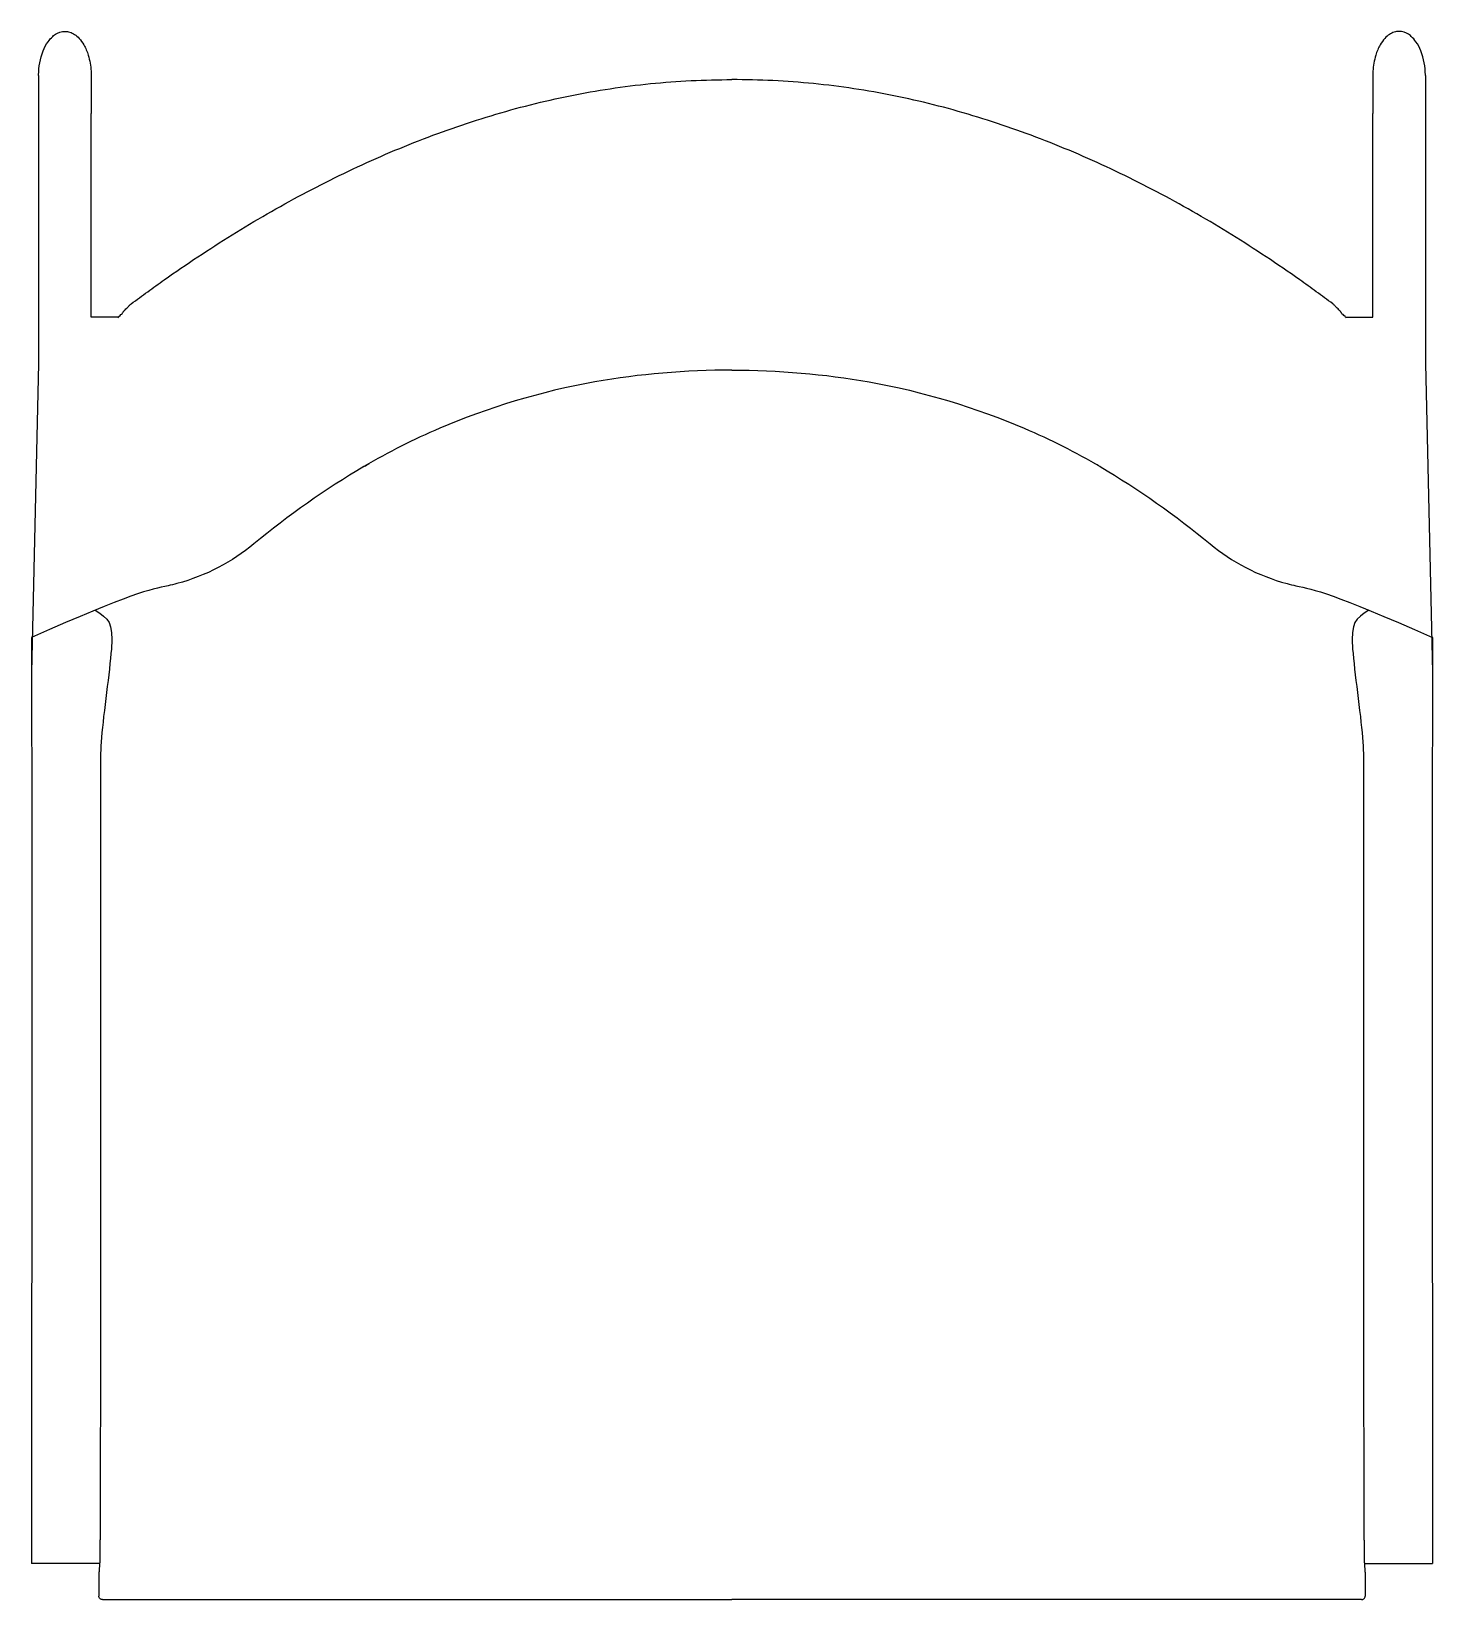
# Model space of a CAD drawing. Extents: x -10 to 10, y -9.2 to 13.2.
import ezdxf

# ---------------------------------------------------------------- set-up
doc = ezdxf.new("R2010")
doc.units = 0
doc.layers.add('Chair', color=7, linetype='Continuous')

msp = doc.modelspace()

# ---------------------------------------------------------------- linework, layer by layer
at = {"layer": 'Chair'}
for p, q in [((-9.9, 12.597), (-9.9, 12.056)), ((-9.15, 12.597), (-9.15, 12.056)), ((9.15, 12.597), (9.15, 12.056)), ((9.9, 12.597), (9.9, 12.056)), ((-9.9, 12.056), (-9.9, 8.486)), ((-9.15, 9.146), (-9.15, 12.056)), ((9.15, 9.146), (9.15, 12.056)), ((9.9, 12.056), (9.9, 8.486)), ((-8.76, 9.146), (-9.15, 9.146)), ((8.76, 9.146), (9.15, 9.146)), ((-9.9, 8.486), (-10.001, 4.074)), ((9.9, 8.486), (10.001, 4.074)), ((-9.029, -8.652), (-10.004, -8.652)), ((9.029, -8.652), (10.004, -8.652)), ((-9.04, -8.794), (-9.04, -9.118)), ((9.04, -8.794), (9.04, -9.118))]:
    msp.add_line(p, q, dxfattribs=at)
for points, knots in [([(-9.9, 12.608), (-9.899, 12.723), (-9.879, 12.841), (-9.818, 12.994), (-9.795, 13.039), (-9.747, 13.107), (-9.725, 13.133), (-9.682, 13.171), (-9.663, 13.185), (-9.628, 13.204), (-9.612, 13.211), (-9.573, 13.224), (-9.549, 13.228), (-9.525, 13.228)], [0, 0, 0, 0, 0.3461088, 0.3461088, 0.4953993, 0.4953993, 0.5964543, 0.5964543, 0.6660791, 0.6660791, 0.7175981, 0.7175981, 0.7894279, 0.7894279, 0.7894279, 0.7894279]), ([(-9.525, 13.228), (-9.501, 13.228), (-9.477, 13.224), (-9.431, 13.209), (-9.409, 13.198), (-9.364, 13.169), (-9.342, 13.15), (-9.297, 13.1), (-9.274, 13.069), (-9.228, 12.989), (-9.208, 12.939), (-9.169, 12.813), (-9.156, 12.736), (-9.151, 12.642), (-9.15, 12.625), (-9.15, 12.608)], [0, 0, 0, 0, 0.0713926, 0.0713926, 0.1446952, 0.1446952, 0.231483, 0.231483, 0.3459909, 0.3459909, 0.50773, 0.50773, 0.7394975, 0.7394975, 0.7905628, 0.7905628, 0.7905628, 0.7905628]), ([(9.525, 13.228), (9.501, 13.228), (9.477, 13.224), (9.431, 13.209), (9.409, 13.198), (9.364, 13.169), (9.342, 13.15), (9.297, 13.1), (9.274, 13.069), (9.228, 12.989), (9.208, 12.939), (9.169, 12.813), (9.156, 12.736), (9.151, 12.642), (9.15, 12.625), (9.15, 12.608)], [0, 0, 0, 0, 0.0713926, 0.0713926, 0.1446952, 0.1446952, 0.231483, 0.231483, 0.3459909, 0.3459909, 0.50773, 0.50773, 0.7394975, 0.7394975, 0.7905628, 0.7905628, 0.7905628, 0.7905628]), ([(9.9, 12.608), (9.899, 12.723), (9.879, 12.841), (9.818, 12.994), (9.795, 13.039), (9.747, 13.107), (9.725, 13.133), (9.682, 13.171), (9.663, 13.185), (9.628, 13.204), (9.612, 13.211), (9.573, 13.224), (9.549, 13.228), (9.525, 13.228)], [0, 0, 0, 0, 0.3461088, 0.3461088, 0.4953993, 0.4953993, 0.5964543, 0.5964543, 0.6660791, 0.6660791, 0.7175981, 0.7175981, 0.7894279, 0.7894279, 0.7894279, 0.7894279]), ([(-8.578, 9.338), (-8.539, 9.367), (-8.5, 9.396), (-8.422, 9.453), (-8.382, 9.482), (-8.265, 9.567), (-8.186, 9.624), (-7.948, 9.792), (-7.788, 9.901), (-7.303, 10.223), (-6.974, 10.427), (-6.302, 10.815), (-5.959, 10.997), (-5.259, 11.339), (-4.904, 11.496), (-4.181, 11.783), (-3.814, 11.911), (-3.067, 12.137), (-2.69, 12.232), (-1.932, 12.385), (-1.549, 12.443), (-0.779, 12.52), (-0.391, 12.539), (0, 12.539)], [0, 0, 0, 0, 0.0037188, 0.0037188, 0.0074377, 0.0074377, 0.0148754, 0.0148754, 0.0297508, 0.0297508, 0.0595016, 0.0595016, 0.0892524, 0.0892524, 0.1190032, 0.1190032, 0.148754, 0.148754, 0.1785048, 0.1785048, 0.2082556, 0.2082556, 0.2380064, 0.2380064, 0.2380064, 0.2380064]), ([(8.578, 9.338), (8.539, 9.367), (8.5, 9.396), (8.422, 9.453), (8.382, 9.482), (8.265, 9.567), (8.186, 9.624), (7.948, 9.792), (7.788, 9.901), (7.303, 10.223), (6.974, 10.427), (6.302, 10.815), (5.959, 10.997), (5.259, 11.339), (4.904, 11.496), (4.181, 11.783), (3.814, 11.911), (3.067, 12.137), (2.69, 12.232), (1.932, 12.385), (1.549, 12.443), (0.779, 12.52), (0.391, 12.539), (0, 12.539)], [0, 0, 0, 0, 0.0037188, 0.0037188, 0.0074377, 0.0074377, 0.0148754, 0.0148754, 0.0297508, 0.0297508, 0.0595016, 0.0595016, 0.0892524, 0.0892524, 0.1190032, 0.1190032, 0.148754, 0.148754, 0.1785048, 0.1785048, 0.2082556, 0.2082556, 0.2380064, 0.2380064, 0.2380064, 0.2380064]), ([(-8.689, 9.226), (-8.688, 9.228), (-8.687, 9.229), (-8.686, 9.231), (-8.685, 9.232), (-8.683, 9.234), (-8.682, 9.235), (-8.68, 9.238), (-8.678, 9.24), (-8.676, 9.243)], [0, 0, 0, 0, 0.0001594609, 0.0001594609, 0.0001594609, 0.0003189071, 0.0003189071, 0.0003189071, 0.0005728416, 0.0005728416, 0.0005728416, 0.0005728416]), ([(-8.676, 9.243), (-8.669, 9.25), (-8.661, 9.257), (-8.645, 9.271), (-8.637, 9.277), (-8.63, 9.284)], [0, 0, 0, 0, 0.000793834, 0.000793834, 0.001587668, 0.001587668, 0.001587668, 0.001587668]), ([(-8.63, 9.284), (-8.628, 9.287), (-8.626, 9.289), (-8.623, 9.294), (-8.621, 9.297), (-8.615, 9.304), (-8.611, 9.308), (-8.598, 9.322), (-8.588, 9.33), (-8.578, 9.338)], [0, 0, 0, 0, 0.000242041, 0.000242041, 0.000484081, 0.000484081, 0.000968162, 0.000968162, 0.001936324, 0.001936324, 0.001936324, 0.001936324]), ([(8.63, 9.284), (8.628, 9.287), (8.626, 9.289), (8.623, 9.294), (8.621, 9.297), (8.615, 9.304), (8.611, 9.308), (8.598, 9.322), (8.588, 9.33), (8.578, 9.338)], [0, 0, 0, 0, 0.000242041, 0.000242041, 0.000484081, 0.000484081, 0.000968162, 0.000968162, 0.001936324, 0.001936324, 0.001936324, 0.001936324]), ([(8.676, 9.243), (8.669, 9.25), (8.661, 9.257), (8.645, 9.271), (8.637, 9.277), (8.63, 9.284)], [0, 0, 0, 0, 0.000793834, 0.000793834, 0.001587668, 0.001587668, 0.001587668, 0.001587668]), ([(8.689, 9.226), (8.688, 9.228), (8.687, 9.229), (8.686, 9.231), (8.685, 9.232), (8.683, 9.234), (8.682, 9.235), (8.68, 9.238), (8.678, 9.24), (8.676, 9.243)], [0, 0, 0, 0, 0.0001594609, 0.0001594609, 0.0001594609, 0.0003189071, 0.0003189071, 0.0003189071, 0.0005728416, 0.0005728416, 0.0005728416, 0.0005728416]), ([(0, 8.39), (-0.659, 8.39), (-1.319, 8.336), (-2.726, 8.085), (-3.49, 7.853), (-4.55, 7.399), (-4.905, 7.219), (-5.255, 7.013)], [0, 0, 0, 0, 1.976402, 1.976402, 4.350739, 4.350739, 5.66351, 5.66351, 5.66351, 5.66351]), ([(0, 8.39), (0.659, 8.39), (1.319, 8.336), (2.726, 8.085), (3.49, 7.853), (4.55, 7.399), (4.905, 7.219), (5.255, 7.013)], [0, 0, 0, 0, 1.976402, 1.976402, 4.350739, 4.350739, 5.66351, 5.66351, 5.66351, 5.66351]), ([(-6.827, 5.908), (-7.133, 5.656), (-7.512, 5.451), (-7.967, 5.331), (-8.009, 5.321), (-8.052, 5.312)], [0, 0, 0, 0, 1.535112, 1.535112, 1.690898, 1.690898, 1.690898, 1.690898]), ([(6.827, 5.908), (7.133, 5.656), (7.512, 5.451), (7.967, 5.331), (8.009, 5.321), (8.052, 5.312)], [0, 0, 0, 0, 1.535112, 1.535112, 1.690898, 1.690898, 1.690898, 1.690898]), ([(-9.092, 4.964), (-8.903, 4.828), (-8.777, 4.797), (-9.018, 3.208), (-9.017, 2.789), (-9.017, 2.579), (-9.017, 2.473), (-9.017, 2.421), (-9.017, 2.394), (-9.017, 2.381), (-9.017, 2.374), (-9.017, 2.371), (-9.017, 2.37), (-9.017, 2.369), (-9.017, 2.368), (-9.017, 2.154), (-9.017, 1.836), (-9.017, 1.466), (-9.017, 1.281), (-9.017, 1.189), (-9.016, 1.143), (-9.016, 1.12), (-9.016, 1.108), (-9.016, 1.102), (-9.016, 1.1), (-9.016, 1.098), (-9.016, 1.097), (-9.016, 0.906), (-9.016, 0.618), (-9.016, 0.28), (-9.016, 0.111), (-9.016, 0.026), (-9.016, -0.017), (-9.016, -0.038), (-9.016, -0.048), (-9.016, -0.054), (-9.016, -0.056), (-9.016, -0.058), (-9.016, -0.058), (-9.016, -0.411), (-9.016, -0.931), (-9.016, -1.523), (-9.016, -1.815), (-9.016, -1.96), (-9.016, -2.032), (-9.016, -2.068), (-9.016, -2.086), (-9.016, -2.095), (-9.016, -2.1), (-9.016, -2.102), (-9.016, -2.103), (-9.016, -2.103), (-9.016, -2.257), (-9.016, -2.485), (-9.016, -2.747), (-9.016, -2.878), (-9.016, -2.942), (-9.016, -2.975), (-9.016, -2.991), (-9.016, -2.999), (-9.016, -3.002), (-9.016, -3.005), (-9.016, -3.006), (-9.016, -3.145), (-9.016, -3.352), (-9.016, -3.596), (-9.017, -3.718), (-9.017, -3.779), (-9.017, -3.809), (-9.017, -3.825), (-9.017, -3.831), (-9.017, -3.836), (-9.017, -3.838), (-9.017, -4.112), (-9.017, -4.502), (-9.017, -4.923), (-9.017, -5.124), (-9.018, -5.223), (-9.018, -5.272), (-9.018, -5.297), (-9.018, -5.309), (-9.018, -5.315), (-9.018, -5.317), (-9.018, -5.319), (-9.018, -5.32), (-9.018, -5.554), (-9.018, -5.774), (-9.018, -6.031), (-9.019, -6.081), (-9.019, -6.182), (-9.019, -6.332), (-9.019, -6.529), (-9.019, -6.681), (-9.02, -6.735), (-9.02, -6.747), (-9.02, -6.753), (-9.02, -6.771), (-9.02, -6.806), (-9.02, -6.935), (-9.02, -7.23), (-9.021, -7.481), (-9.021, -7.639)], [0.1489628, 0.1489628, 0.1489628, 0.1489628, 0.1875, 0.21875, 0.234375, 0.2421875, 0.2460937, 0.2480469, 0.2490234, 0.2495117, 0.2497559, 0.2498779, 0.249939, 0.249939, 0.25, 0.25, 0.28125, 0.296875, 0.3046875, 0.3085937, 0.3105469, 0.3115234, 0.3120117, 0.3122559, 0.3123779, 0.3123779, 0.3125, 0.3125, 0.34375, 0.359375, 0.3671875, 0.3710937, 0.3730469, 0.3740234, 0.3745117, 0.3747559, 0.3748779, 0.3748779, 0.375, 0.375, 0.4375, 0.46875, 0.484375, 0.4921875, 0.4960938, 0.4980469, 0.4990234, 0.4995117, 0.4997559, 0.4998779, 0.4998779, 0.5, 0.5, 0.53125, 0.546875, 0.5546875, 0.5585938, 0.5605469, 0.5615234, 0.5620117, 0.5622559, 0.5622559, 0.5625, 0.5625, 0.59375, 0.609375, 0.6171875, 0.6210938, 0.6230469, 0.6240234, 0.6245117, 0.6245117, 0.625, 0.625, 0.6875, 0.71875, 0.734375, 0.7421875, 0.7460938, 0.7480469, 0.7490234, 0.7495117, 0.7497559, 0.7497559, 0.75, 0.75, 0.8125, 0.8125, 0.828125, 0.828125, 0.84375, 0.875, 0.890625, 0.8925781, 0.8925781, 0.8945313, 0.8945313, 0.8984375, 0.90625, 0.9375, 1, 1, 1, 1]), ([(9.092, 4.964), (8.903, 4.828), (8.777, 4.797), (9.018, 3.208), (9.017, 2.789), (9.017, 2.579), (9.017, 2.473), (9.017, 2.421), (9.017, 2.394), (9.017, 2.381), (9.017, 2.374), (9.017, 2.371), (9.017, 2.37), (9.017, 2.369), (9.017, 2.368), (9.017, 2.154), (9.017, 1.836), (9.017, 1.466), (9.017, 1.281), (9.016, 1.189), (9.016, 1.143), (9.016, 1.12), (9.016, 1.108), (9.016, 1.102), (9.016, 1.1), (9.016, 1.098), (9.016, 1.097), (9.016, 0.906), (9.016, 0.618), (9.016, 0.28), (9.016, 0.111), (9.016, 0.026), (9.016, -0.017), (9.016, -0.038), (9.016, -0.048), (9.016, -0.054), (9.016, -0.056), (9.016, -0.058), (9.016, -0.058), (9.016, -0.411), (9.016, -0.931), (9.016, -1.523), (9.016, -1.815), (9.016, -1.96), (9.016, -2.032), (9.016, -2.068), (9.016, -2.086), (9.016, -2.095), (9.016, -2.1), (9.016, -2.102), (9.016, -2.103), (9.016, -2.103), (9.016, -2.257), (9.016, -2.485), (9.016, -2.747), (9.016, -2.878), (9.016, -2.942), (9.016, -2.975), (9.016, -2.991), (9.016, -2.999), (9.016, -3.002), (9.016, -3.005), (9.016, -3.006), (9.016, -3.145), (9.016, -3.352), (9.016, -3.596), (9.016, -3.718), (9.017, -3.779), (9.017, -3.809), (9.017, -3.825), (9.017, -3.831), (9.017, -3.836), (9.017, -3.838), (9.017, -4.112), (9.017, -4.502), (9.017, -4.923), (9.017, -5.124), (9.018, -5.223), (9.018, -5.272), (9.018, -5.297), (9.018, -5.309), (9.018, -5.315), (9.018, -5.317), (9.018, -5.319), (9.018, -5.32), (9.018, -5.554), (9.018, -5.774), (9.018, -6.031), (9.019, -6.081), (9.019, -6.182), (9.019, -6.332), (9.019, -6.529), (9.019, -6.681), (9.02, -6.735), (9.02, -6.747), (9.02, -6.753), (9.02, -6.771), (9.02, -6.806), (9.02, -6.935), (9.02, -7.23), (9.021, -7.481), (9.021, -7.639)], [0.1489628, 0.1489628, 0.1489628, 0.1489628, 0.1875, 0.21875, 0.234375, 0.2421875, 0.2460937, 0.2480469, 0.2490234, 0.2495117, 0.2497559, 0.2498779, 0.249939, 0.249939, 0.25, 0.25, 0.28125, 0.296875, 0.3046875, 0.3085937, 0.3105469, 0.3115234, 0.3120117, 0.3122559, 0.3123779, 0.3123779, 0.3125, 0.3125, 0.34375, 0.359375, 0.3671875, 0.3710937, 0.3730469, 0.3740234, 0.3745117, 0.3747559, 0.3748779, 0.3748779, 0.375, 0.375, 0.4375, 0.46875, 0.484375, 0.4921875, 0.4960938, 0.4980469, 0.4990234, 0.4995117, 0.4997559, 0.4998779, 0.4998779, 0.5, 0.5, 0.53125, 0.546875, 0.5546875, 0.5585938, 0.5605469, 0.5615234, 0.5620117, 0.5622559, 0.5622559, 0.5625, 0.5625, 0.59375, 0.609375, 0.6171875, 0.6210938, 0.6230469, 0.6240234, 0.6245117, 0.6245117, 0.625, 0.625, 0.6875, 0.71875, 0.734375, 0.7421875, 0.7460938, 0.7480469, 0.7490234, 0.7495117, 0.7497559, 0.7497559, 0.75, 0.75, 0.8125, 0.8125, 0.828125, 0.828125, 0.84375, 0.875, 0.890625, 0.8925781, 0.8925781, 0.8945313, 0.8945313, 0.8984375, 0.90625, 0.9375, 1, 1, 1, 1]), ([(-10, 4.573), (-10.001, 4.552), (-10.002, 4.531), (-10.004, 4.373), (-10.002, 4.235), (-10.001, 3.923), (-10, 3.749), (-10, 3.574)], [1.632872, 1.632872, 1.632872, 1.632872, 1.697333, 1.697333, 2.118851, 2.118851, 2.650717, 2.650717, 2.650717, 2.650717]), ([(10, 4.573), (10.001, 4.552), (10.002, 4.531), (10.004, 4.373), (10.002, 4.235), (10.001, 3.923), (10, 3.749), (10, 3.574)], [1.632872, 1.632872, 1.632872, 1.632872, 1.697333, 1.697333, 2.118851, 2.118851, 2.650717, 2.650717, 2.650717, 2.650717]), ([(-9.999, 2.654), (-9.999, 2.114), (-9.999, 1.576), (-9.999, 0.62), (-9.999, 0.202), (-9.998, -0.319), (-9.998, -0.475), (-9.998, -0.644), (-9.998, -0.715), (-9.998, -0.735), (-9.998, -0.744), (-9.998, -0.747), (-9.998, -0.754), (-9.998, -0.785), (-9.998, -1.033), (-9.998, -1.277), (-9.999, -2.217), (-9.999, -2.933), (-9.999, -3.641)], [0.0905153, 0.0905153, 0.0905153, 0.0905153, 0.25, 0.25, 0.375, 0.375, 0.40625, 0.421875, 0.4257813, 0.4277344, 0.4277344, 0.4287109, 0.4287109, 0.4296875, 0.4375, 0.5, 0.5, 0.7087912, 0.7087912, 0.7087912, 0.7087912]), ([(9.999, 2.654), (9.999, 2.114), (9.999, 1.576), (9.999, 0.62), (9.999, 0.202), (9.998, -0.319), (9.998, -0.475), (9.998, -0.644), (9.998, -0.715), (9.998, -0.735), (9.998, -0.744), (9.998, -0.747), (9.998, -0.754), (9.998, -0.785), (9.998, -1.033), (9.998, -1.277), (9.999, -2.217), (9.999, -2.933), (9.999, -3.641)], [0.0905153, 0.0905153, 0.0905153, 0.0905153, 0.25, 0.25, 0.375, 0.375, 0.40625, 0.421875, 0.4257813, 0.4277344, 0.4277344, 0.4287109, 0.4287109, 0.4296875, 0.4375, 0.5, 0.5, 0.7087912, 0.7087912, 0.7087912, 0.7087912]), ([(-9.999, -3.641), (-10, -4.615), (-10, -5.589), (-10.002, -6.559), (-10.002, -6.56), (-10.002, -6.561), (-10.002, -6.561), (-10.002, -7.258), (-10.003, -7.955), (-10.004, -8.652)], [0, 0, 0, 0, 2.919708, 2.919708, 2.919708, 2.922083, 2.922083, 2.922083, 5.018928, 5.018928, 5.018928, 5.018928]), ([(9.999, -3.641), (10, -4.615), (10, -5.589), (10.002, -6.559), (10.002, -6.56), (10.002, -6.561), (10.002, -6.561), (10.002, -7.258), (10.003, -7.955), (10.004, -8.652)], [0, 0, 0, 0, 2.919708, 2.919708, 2.919708, 2.922083, 2.922083, 2.922083, 5.018928, 5.018928, 5.018928, 5.018928]), ([(-9.021, -7.639), (-9.022, -7.672), (-9.022, -7.718), (-9.022, -7.762), (-9.022, -7.79), (-9.022, -7.804), (-9.022, -7.846), (-9.022, -7.886), (-9.022, -7.931), (-9.023, -7.953), (-9.023, -7.964), (-9.023, -7.969), (-9.023, -7.972), (-9.023, -7.974), (-9.023, -8.023), (-9.023, -8.09), (-9.024, -8.163), (-9.024, -8.197), (-9.024, -8.214), (-9.024, -8.222), (-9.024, -8.225), (-9.024, -8.228), (-9.024, -8.229), (-9.024, -8.248), (-9.024, -8.273), (-9.024, -8.303), (-9.024, -8.317), (-9.025, -8.324), (-9.025, -8.327), (-9.025, -8.329), (-9.025, -8.331), (-9.025, -8.347), (-9.025, -8.369), (-9.025, -8.39), (-9.025, -8.404), (-9.025, -8.411), (-9.025, -8.432), (-9.025, -8.451), (-9.026, -8.471), (-9.026, -8.481), (-9.026, -8.486), (-9.026, -8.488), (-9.026, -8.489), (-9.026, -8.49), (-9.026, -8.49), (-9.026, -8.496), (-9.026, -8.505), (-9.026, -8.513), (-9.026, -8.518), (-9.026, -8.519), (-9.026, -8.52), (-9.026, -8.521), (-9.026, -8.527), (-9.026, -8.534), (-9.026, -8.541), (-9.026, -8.545), (-9.026, -8.548), (-9.027, -8.558), (-9.027, -8.571), (-9.027, -8.582), (-9.027, -8.59), (-9.027, -8.593), (-9.028, -8.604), (-9.028, -8.614), (-9.028, -8.625), (-9.028, -8.629), (-9.028, -8.632), (-9.028, -8.633), (-9.028, -8.633), (-9.028, -8.634), (-9.028, -8.637), (-9.029, -8.641), (-9.029, -8.645), (-9.029, -8.646), (-9.029, -8.647), (-9.029, -8.648), (-9.029, -8.65), (-9.029, -8.653), (-9.029, -8.656), (-9.03, -8.658), (-9.03, -8.659), (-9.03, -8.659), (-9.03, -8.659), (-9.03, -8.659), (-9.03, -8.659), (-9.03, -8.661), (-9.03, -8.663), (-9.03, -8.666), (-9.03, -8.667), (-9.03, -8.668), (-9.03, -8.668), (-9.03, -8.669), (-9.03, -8.669), (-9.03, -8.669), (-9.031, -8.671), (-9.031, -8.672), (-9.031, -8.673), (-9.031, -8.673), (-9.031, -8.673), (-9.031, -8.673), (-9.031, -8.673), (-9.031, -8.674), (-9.031, -8.675), (-9.031, -8.676), (-9.031, -8.677), (-9.031, -8.678), (-9.031, -8.678), (-9.031, -8.678), (-9.031, -8.678), (-9.031, -8.678), (-9.031, -8.678), (-9.031, -8.678), (-9.031, -8.68), (-9.032, -8.683), (-9.032, -8.686), (-9.032, -8.687), (-9.032, -8.688), (-9.032, -8.688), (-9.032, -8.688), (-9.032, -8.688), (-9.032, -8.688), (-9.032, -8.688), (-9.032, -8.69), (-9.032, -8.692), (-9.033, -8.695), (-9.033, -8.697), (-9.033, -8.698), (-9.033, -8.699), (-9.033, -8.699), (-9.033, -8.699), (-9.033, -8.703), (-9.034, -8.71), (-9.034, -8.716), (-9.035, -8.72), (-9.035, -8.721), (-9.035, -8.722), (-9.035, -8.722), (-9.035, -8.723), (-9.035, -8.723), (-9.035, -8.723), (-9.036, -8.74), (-9.038, -8.759), (-9.039, -8.779)], [0, 0, 0, 0, 0.03125, 0.046875, 0.046875, 0.0625, 0.0625, 0.09375, 0.109375, 0.117187, 0.121094, 0.123047, 0.123047, 0.125, 0.125, 0.1875, 0.21875, 0.234375, 0.242187, 0.246094, 0.248047, 0.248047, 0.25, 0.25, 0.28125, 0.296875, 0.304687, 0.308594, 0.310547, 0.310547, 0.3125, 0.3125, 0.34375, 0.359375, 0.359375, 0.375, 0.375, 0.40625, 0.421875, 0.429687, 0.433594, 0.435547, 0.436523, 0.436523, 0.4375, 0.4375, 0.453125, 0.460937, 0.464844, 0.466797, 0.466797, 0.46875, 0.46875, 0.484375, 0.492187, 0.492187, 0.5, 0.5, 0.53125, 0.546875, 0.546875, 0.5625, 0.5625, 0.59375, 0.609375, 0.617187, 0.621094, 0.623047, 0.623047, 0.625, 0.625, 0.640625, 0.648437, 0.652344, 0.652344, 0.65625, 0.65625, 0.671875, 0.679687, 0.683594, 0.685547, 0.686523, 0.687012, 0.687012, 0.6875, 0.6875, 0.703125, 0.710937, 0.714844, 0.716797, 0.717773, 0.717773, 0.71875, 0.71875, 0.726562, 0.730469, 0.732422, 0.733398, 0.733887, 0.733887, 0.734375, 0.734375, 0.742187, 0.746094, 0.748047, 0.749023, 0.749512, 0.749756, 0.749878, 0.749878, 0.75, 0.75, 0.765625, 0.773437, 0.777344, 0.779297, 0.780273, 0.780762, 0.781006, 0.781128, 0.781128, 0.78125, 0.78125, 0.796875, 0.804687, 0.808594, 0.810547, 0.811523, 0.811523, 0.8125, 0.8125, 0.84375, 0.859375, 0.867187, 0.871094, 0.873047, 0.874023, 0.874512, 0.874512, 0.875, 0.875, 1, 1, 1, 1]), ([(9.021, -7.639), (9.022, -7.672), (9.022, -7.718), (9.022, -7.762), (9.022, -7.79), (9.022, -7.804), (9.022, -7.846), (9.022, -7.886), (9.022, -7.931), (9.023, -7.953), (9.023, -7.964), (9.023, -7.969), (9.023, -7.972), (9.023, -7.974), (9.023, -8.023), (9.023, -8.09), (9.024, -8.163), (9.024, -8.197), (9.024, -8.214), (9.024, -8.222), (9.024, -8.225), (9.024, -8.228), (9.024, -8.229), (9.024, -8.248), (9.024, -8.273), (9.024, -8.303), (9.024, -8.317), (9.025, -8.324), (9.025, -8.327), (9.025, -8.329), (9.025, -8.331), (9.025, -8.347), (9.025, -8.369), (9.025, -8.39), (9.025, -8.404), (9.025, -8.411), (9.025, -8.432), (9.025, -8.451), (9.026, -8.471), (9.026, -8.481), (9.026, -8.486), (9.026, -8.488), (9.026, -8.489), (9.026, -8.49), (9.026, -8.49), (9.026, -8.496), (9.026, -8.505), (9.026, -8.513), (9.026, -8.518), (9.026, -8.519), (9.026, -8.52), (9.026, -8.521), (9.026, -8.527), (9.026, -8.534), (9.026, -8.541), (9.026, -8.545), (9.026, -8.548), (9.027, -8.558), (9.027, -8.571), (9.027, -8.582), (9.027, -8.59), (9.027, -8.593), (9.028, -8.604), (9.028, -8.614), (9.028, -8.625), (9.028, -8.629), (9.028, -8.632), (9.028, -8.633), (9.028, -8.633), (9.028, -8.634), (9.028, -8.637), (9.029, -8.641), (9.029, -8.645), (9.029, -8.646), (9.029, -8.647), (9.029, -8.648), (9.029, -8.65), (9.029, -8.653), (9.029, -8.656), (9.03, -8.658), (9.03, -8.659), (9.03, -8.659), (9.03, -8.659), (9.03, -8.659), (9.03, -8.659), (9.03, -8.661), (9.03, -8.663), (9.03, -8.666), (9.03, -8.667), (9.03, -8.668), (9.03, -8.668), (9.03, -8.669), (9.03, -8.669), (9.03, -8.669), (9.031, -8.671), (9.031, -8.672), (9.031, -8.673), (9.031, -8.673), (9.031, -8.673), (9.031, -8.673), (9.031, -8.673), (9.031, -8.674), (9.031, -8.675), (9.031, -8.676), (9.031, -8.677), (9.031, -8.678), (9.031, -8.678), (9.031, -8.678), (9.031, -8.678), (9.031, -8.678), (9.031, -8.678), (9.031, -8.678), (9.031, -8.68), (9.032, -8.683), (9.032, -8.686), (9.032, -8.687), (9.032, -8.688), (9.032, -8.688), (9.032, -8.688), (9.032, -8.688), (9.032, -8.688), (9.032, -8.688), (9.032, -8.69), (9.032, -8.692), (9.033, -8.695), (9.033, -8.697), (9.033, -8.698), (9.033, -8.699), (9.033, -8.699), (9.033, -8.699), (9.033, -8.703), (9.034, -8.71), (9.034, -8.716), (9.035, -8.72), (9.035, -8.721), (9.035, -8.722), (9.035, -8.722), (9.035, -8.723), (9.035, -8.723), (9.035, -8.723), (9.036, -8.74), (9.038, -8.759), (9.039, -8.779)], [0, 0, 0, 0, 0.03125, 0.046875, 0.046875, 0.0625, 0.0625, 0.09375, 0.109375, 0.117187, 0.121094, 0.123047, 0.123047, 0.125, 0.125, 0.1875, 0.21875, 0.234375, 0.242187, 0.246094, 0.248047, 0.248047, 0.25, 0.25, 0.28125, 0.296875, 0.304687, 0.308594, 0.310547, 0.310547, 0.3125, 0.3125, 0.34375, 0.359375, 0.359375, 0.375, 0.375, 0.40625, 0.421875, 0.429687, 0.433594, 0.435547, 0.436523, 0.436523, 0.4375, 0.4375, 0.453125, 0.460937, 0.464844, 0.466797, 0.466797, 0.46875, 0.46875, 0.484375, 0.492187, 0.492187, 0.5, 0.5, 0.53125, 0.546875, 0.546875, 0.5625, 0.5625, 0.59375, 0.609375, 0.617187, 0.621094, 0.623047, 0.623047, 0.625, 0.625, 0.640625, 0.648437, 0.652344, 0.652344, 0.65625, 0.65625, 0.671875, 0.679687, 0.683594, 0.685547, 0.686523, 0.687012, 0.687012, 0.6875, 0.6875, 0.703125, 0.710937, 0.714844, 0.716797, 0.717773, 0.717773, 0.71875, 0.71875, 0.726562, 0.730469, 0.732422, 0.733398, 0.733887, 0.733887, 0.734375, 0.734375, 0.742187, 0.746094, 0.748047, 0.749023, 0.749512, 0.749756, 0.749878, 0.749878, 0.75, 0.75, 0.765625, 0.773437, 0.777344, 0.779297, 0.780273, 0.780762, 0.781006, 0.781128, 0.781128, 0.78125, 0.78125, 0.796875, 0.804687, 0.808594, 0.810547, 0.811523, 0.811523, 0.8125, 0.8125, 0.84375, 0.859375, 0.867187, 0.871094, 0.873047, 0.874023, 0.874512, 0.874512, 0.875, 0.875, 1, 1, 1, 1]), ([(-9.039, -8.779), (-9.039, -8.779), (-9.04, -8.78), (-9.04, -8.782), (-9.04, -8.783), (-9.04, -8.784), (-9.04, -8.787), (-9.04, -8.791), (-9.04, -8.794)], [0, 0, 0, 0, 0.25, 0.375, 0.375, 0.5, 0.5, 1, 1, 1, 1]), ([(9.039, -8.779), (9.039, -8.779), (9.04, -8.78), (9.04, -8.782), (9.04, -8.783), (9.04, -8.784), (9.04, -8.787), (9.04, -8.791), (9.04, -8.794)], [0, 0, 0, 0, 0.25, 0.375, 0.375, 0.5, 0.5, 1, 1, 1, 1]), ([(-8.99, -9.168), (-8.995, -9.168), (-9.001, -9.167), (-9.012, -9.163), (-9.017, -9.16), (-9.027, -9.151), (-9.032, -9.146), (-9.038, -9.133), (-9.04, -9.125), (-9.04, -9.118)], [0, 0, 0, 0, 0.25, 0.25, 0.5, 0.5, 0.75, 0.75, 1, 1, 1, 1]), ([(-8.99, -9.168), (-8.671, -9.167), (-8.419, -9.166), (-8.138, -9.166), (-8.061, -9.166), (-7.969, -9.166), (-7.943, -9.166), (-7.909, -9.166), (-7.894, -9.166), (-7.879, -9.166), (-7.872, -9.166), (-7.869, -9.166), (-7.867, -9.166), (-7.867, -9.166), (-7.866, -9.166), (-7.866, -9.166), (-7.866, -9.166), (-7.777, -9.165), (-7.638, -9.165), (-7.358, -9.165), (-7.252, -9.165), (-7.074, -9.165), (-7.012, -9.165), (-6.914, -9.165), (-6.864, -9.165), (-6.804, -9.165), (-6.773, -9.164), (-6.758, -9.164), (-6.75, -9.164), (-6.746, -9.164), (-6.744, -9.164), (-6.743, -9.164), (-6.743, -9.164), (-6.238, -9.164), (-5.798, -9.164), (-5.236, -9.164), (-5.065, -9.164), (-4.833, -9.165), (-4.759, -9.165), (-4.656, -9.165), (-4.605, -9.165), (-4.549, -9.165), (-4.522, -9.165), (-4.508, -9.165), (-4.502, -9.165), (-4.498, -9.165), (-4.496, -9.165), (-4.496, -9.165), (-4.495, -9.165), (-4.495, -9.165), (-4.495, -9.165), (-4.495, -9.165), (-4.043, -9.165), (-3.628, -9.165), (-3.066, -9.166), (-2.888, -9.166), (-2.636, -9.166), (-2.555, -9.166), (-2.437, -9.166), (-2.379, -9.166), (-2.313, -9.166), (-2.28, -9.166), (-2.264, -9.166), (-2.255, -9.166), (-2.251, -9.166), (-2.249, -9.166), (-2.249, -9.166), (-2.248, -9.166), (-2.248, -9.166), (-1.498, -9.167), (-0.747, -9.167), (0, -9.167)], [0, 0, 0, 0, 0.0625, 0.0625, 0.09375, 0.09375, 0.109375, 0.109375, 0.117187, 0.121094, 0.123047, 0.124023, 0.124512, 0.124756, 0.124878, 0.124878, 0.125, 0.125, 0.1875, 0.1875, 0.21875, 0.21875, 0.234375, 0.234375, 0.242187, 0.246094, 0.248047, 0.249023, 0.249512, 0.249756, 0.249878, 0.249878, 0.25, 0.25, 0.375, 0.375, 0.4375, 0.4375, 0.46875, 0.46875, 0.484375, 0.492187, 0.496094, 0.498047, 0.499023, 0.499512, 0.499756, 0.499878, 0.499939, 0.499969, 0.499969, 0.5, 0.5, 0.625, 0.625, 0.6875, 0.6875, 0.71875, 0.71875, 0.734375, 0.742187, 0.746094, 0.748047, 0.749023, 0.749512, 0.749756, 0.749878, 0.749878, 0.75, 0.75, 1, 1, 1, 1]), ([(8.99, -9.168), (8.671, -9.167), (8.419, -9.166), (8.138, -9.166), (8.061, -9.166), (7.969, -9.166), (7.943, -9.166), (7.909, -9.166), (7.894, -9.166), (7.879, -9.166), (7.872, -9.166), (7.869, -9.166), (7.867, -9.166), (7.867, -9.166), (7.866, -9.166), (7.866, -9.166), (7.866, -9.166), (7.777, -9.165), (7.638, -9.165), (7.358, -9.165), (7.252, -9.165), (7.074, -9.165), (7.012, -9.165), (6.914, -9.165), (6.864, -9.165), (6.804, -9.165), (6.773, -9.164), (6.758, -9.164), (6.75, -9.164), (6.746, -9.164), (6.744, -9.164), (6.743, -9.164), (6.743, -9.164), (6.238, -9.164), (5.798, -9.164), (5.236, -9.164), (5.065, -9.164), (4.833, -9.165), (4.759, -9.165), (4.656, -9.165), (4.605, -9.165), (4.549, -9.165), (4.522, -9.165), (4.508, -9.165), (4.502, -9.165), (4.498, -9.165), (4.496, -9.165), (4.496, -9.165), (4.495, -9.165), (4.495, -9.165), (4.495, -9.165), (4.495, -9.165), (4.043, -9.165), (3.628, -9.165), (3.066, -9.166), (2.888, -9.166), (2.636, -9.166), (2.555, -9.166), (2.437, -9.166), (2.379, -9.166), (2.313, -9.166), (2.28, -9.166), (2.264, -9.166), (2.255, -9.166), (2.251, -9.166), (2.249, -9.166), (2.249, -9.166), (2.248, -9.166), (2.248, -9.166), (1.498, -9.167), (0.747, -9.167), (0, -9.167)], [0, 0, 0, 0, 0.0625, 0.0625, 0.09375, 0.09375, 0.109375, 0.109375, 0.117187, 0.121094, 0.123047, 0.124023, 0.124512, 0.124756, 0.124878, 0.124878, 0.125, 0.125, 0.1875, 0.1875, 0.21875, 0.21875, 0.234375, 0.234375, 0.242187, 0.246094, 0.248047, 0.249023, 0.249512, 0.249756, 0.249878, 0.249878, 0.25, 0.25, 0.375, 0.375, 0.4375, 0.4375, 0.46875, 0.46875, 0.484375, 0.492187, 0.496094, 0.498047, 0.499023, 0.499512, 0.499756, 0.499878, 0.499939, 0.499969, 0.499969, 0.5, 0.5, 0.625, 0.625, 0.6875, 0.6875, 0.71875, 0.71875, 0.734375, 0.742187, 0.746094, 0.748047, 0.749023, 0.749512, 0.749756, 0.749878, 0.749878, 0.75, 0.75, 1, 1, 1, 1]), ([(8.99, -9.168), (8.995, -9.168), (9.001, -9.167), (9.012, -9.163), (9.017, -9.16), (9.027, -9.151), (9.032, -9.146), (9.038, -9.133), (9.04, -9.125), (9.04, -9.118)], [0, 0, 0, 0, 0.25, 0.25, 0.5, 0.5, 0.75, 0.75, 1, 1, 1, 1])]:
    msp.add_open_spline(points, degree=3, knots=knots, dxfattribs=at)
for points in [[(-9.9, 12.597), (-9.9, 12.6), (-9.9, 12.604), (-9.9, 12.608)], [(-9.15, 12.608), (-9.15, 12.604), (-9.15, 12.6), (-9.15, 12.597)], [(9.15, 12.608), (9.15, 12.604), (9.15, 12.6), (9.15, 12.597)], [(9.9, 12.597), (9.9, 12.6), (9.9, 12.604), (9.9, 12.608)], [(-8.753, 9.154), (-8.733, 9.175), (-8.712, 9.195), (-8.71, 9.195)], [(-8.71, 9.195), (-8.705, 9.203), (-8.7, 9.21), (-8.695, 9.218)], [(-8.695, 9.218), (-8.693, 9.221), (-8.691, 9.223), (-8.689, 9.226)], [(8.695, 9.218), (8.693, 9.221), (8.691, 9.223), (8.689, 9.226)], [(8.71, 9.195), (8.705, 9.203), (8.7, 9.21), (8.695, 9.218)], [(8.753, 9.154), (8.733, 9.175), (8.712, 9.195), (8.71, 9.195)], [(-8.768, 9.137), (-8.763, 9.143), (-8.758, 9.148), (-8.753, 9.154)], [(8.768, 9.137), (8.763, 9.143), (8.758, 9.148), (8.753, 9.154)], [(-5.255, 7.013), (-5.809, 6.688), (-6.333, 6.315), (-6.827, 5.908)], [(-5.255, 7.014), (-5.226, 7.03), (-5.201, 7.045), (-5.178, 7.059)], [(-5.255, 7.013), (-5.255, 7.013), (-5.255, 7.013), (-5.255, 7.014)], [(5.255, 7.014), (5.226, 7.03), (5.201, 7.045), (5.178, 7.059)], [(5.255, 7.013), (5.255, 7.013), (5.255, 7.013), (5.255, 7.014)], [(5.255, 7.013), (5.809, 6.688), (6.333, 6.315), (6.827, 5.908)], [(-8.052, 5.312), (-8.31, 5.256), (-8.565, 5.212), (-10, 4.573)], [(8.052, 5.312), (8.31, 5.256), (8.565, 5.212), (10, 4.573)], [(-10, 3.574), (-10, 3.221), (-10, 2.866), (-9.999, 2.511)], [(10, 3.574), (10, 3.221), (10, 2.866), (9.999, 2.511)], [(-9.999, 2.511), (-9.998, 0.472), (-9.998, -1.585), (-9.999, -3.641)], [(9.999, 2.511), (9.998, 0.472), (9.998, -1.585), (9.999, -3.641)]]:
    msp.add_open_spline(points, degree=3, dxfattribs=at)

doc.saveas('drawing.dxf')
